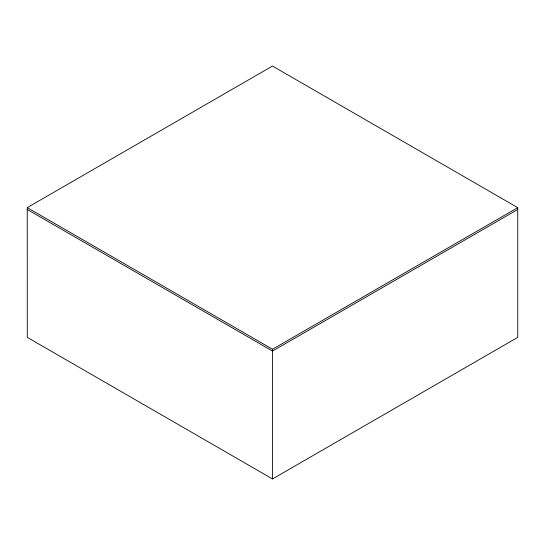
<?xml version="1.0" encoding="UTF-8"?>
<svg xmlns="http://www.w3.org/2000/svg" width="545" height="545" viewBox="0 0 545 545"><rect width="100%" height="100%" fill="white"/><g stroke="black" fill="none" stroke-linecap="round" stroke-linejoin="round"><path stroke-width="0.82" d="M27.25 207.631L272.48 66.054L517.75 207.659L517.75 337.369L272.52 478.946L27.291 337.369L27.25 207.631L272.52 349.236L517.75 207.659M517.75 209.484L272.52 351.069L27.25 209.464M272.52 349.236L272.52 478.946"/></g></svg>
